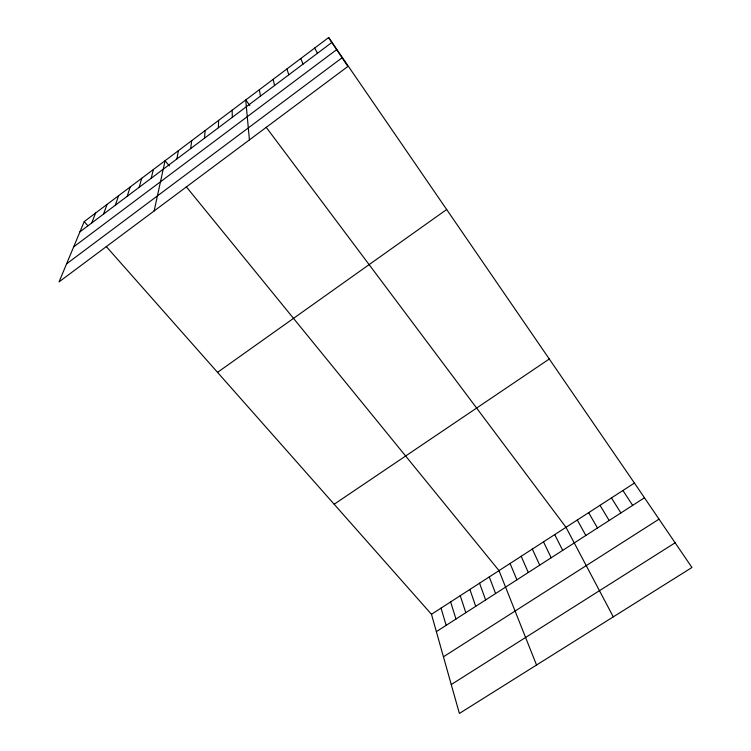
<?xml version="1.0" encoding="UTF-8"?>
<svg xmlns="http://www.w3.org/2000/svg" width="751" height="751" viewBox="0 0 751 751"><rect width="100%" height="100%" fill="white"/><g stroke="black" fill="none" stroke-linecap="round" stroke-linejoin="round"><path stroke-width="1.13" d="M218.381 127.754L218.597 120.404M204.488 138.193L205.126 130.552M190.67 148.585L191.712 140.653M176.907 158.93L178.362 150.707M154.124 210.975L165.07 160.714L169.341 165.962M151.167 178.278L153.382 169.51M139.179 187.299L141.732 178.278M127.238 196.274L130.139 187.008M115.335 205.22L118.592 195.711M103.488 214.119L107.083 204.366M91.697 222.991L95.63 213.002M84.215 221.592L59.057 281.869L347.882 66.463L328.628 37.55L84.215 221.592L87.905 225.769M79.944 231.824L331.876 42.431M73.654 246.891L336.673 49.632M66.586 263.845L342.09 57.771M217.537 372.355L446.667 209.51M334.167 504.25L549.281 359.006M431.478 614.29L634.435 483.053L691.943 567.493L459.387 713.45L431.478 614.29L106.22 246.478M436.359 631.638L644.461 497.772M443.437 656.796L659.021 519.157M451.248 684.546L675.121 542.795M186.286 186.764L499.011 570.619L536.533 665.029M249.839 105.459L245.727 99.977L249.426 139.893M266.136 127.21L565.991 527.305L613.285 616.853M328.628 37.55L634.435 483.053M622.917 490.497L632.652 505.367M611.455 497.913L620.88 512.942M600.03 505.301L609.155 520.481M588.643 512.661L597.477 527.991M577.294 520.002L585.846 535.482M314.66 48.073L317.457 53.274M554.726 534.59L562.696 550.37M543.508 541.846L551.187 557.777M532.318 549.075L539.716 565.146M521.175 556.284L528.291 572.497M300.738 58.55L303.104 64.06M510.07 563.466L516.913 579.819M489.267 576.918L495.585 593.543M479.56 583.189L485.634 599.936M469.882 589.451L475.721 606.32M286.891 68.979L288.816 74.8M460.241 595.684L465.827 612.685M450.619 601.908L455.979 619.021M441.034 608.103L446.15 625.339M273.111 79.362L274.594 85.492M259.386 89.688L260.437 96.137M232.134 110.209L232.331 117.259"/></g></svg>
